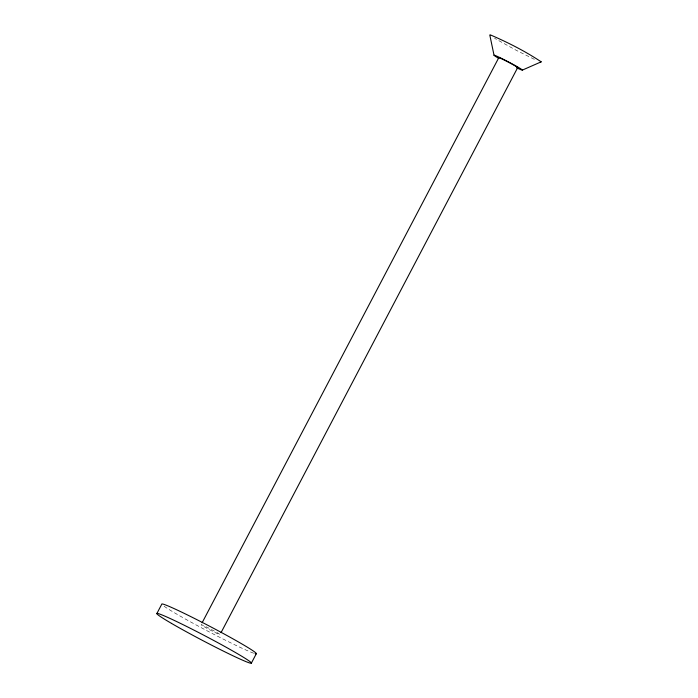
<?xml version="1.0" encoding="UTF-8"?>
<svg xmlns="http://www.w3.org/2000/svg" width="698" height="698" viewBox="0 0 698 698"><rect width="100%" height="100%" fill="white"/><g stroke="black" fill="none" stroke-linecap="round" stroke-linejoin="round"><path stroke-width="0.52" stroke-dasharray="3.49 2.62" d="M534.354 59.339L516.468 50.431L494.577 38.294M253.662 653.206A53.423 2.609 27.7 0 1 207.786 631.149A53.423 2.609 27.7 0 1 163.69 605.96M204.043 626.656A10.688 0.523 27.7 0 0 219.765 634.595A10.688 0.523 27.7 0 0 207.882 627.677A10.688 0.523 27.7 0 0 204.043 626.656"/><path stroke-width="1.05" d="M156.814 613.647L161.77 604.198A53.423 2.609 27.7 0 1 214.077 628.575A53.423 2.609 27.7 0 1 255.075 653.651M202.115 622.773L498.765 57.733M221.039 632.65L517.689 67.61M251.42 663.021L256.384 653.572M522.418 70.079L541.186 61.834C525.271 51.233 507.97 42.491 490.415 34.9L489.787 34.97L494.036 55.264M540.566 61.904L541.186 61.834M499.149 58.091A10.688 0.523 27.7 0 1 509.226 62.611A10.688 0.523 27.7 0 1 516.537 67.305M498.442 58.196A16.028 0.785 27.7 0 1 498.529 56.948A16.028 0.785 27.7 0 1 519.138 67.819A16.028 0.785 27.7 0 1 516.651 67.793M171.499 623.393A53.423 2.609 27.7 0 0 250.111 663.1A53.423 2.609 27.7 0 0 190.728 628.497A53.423 2.609 27.7 0 0 171.499 623.393"/></g></svg>
